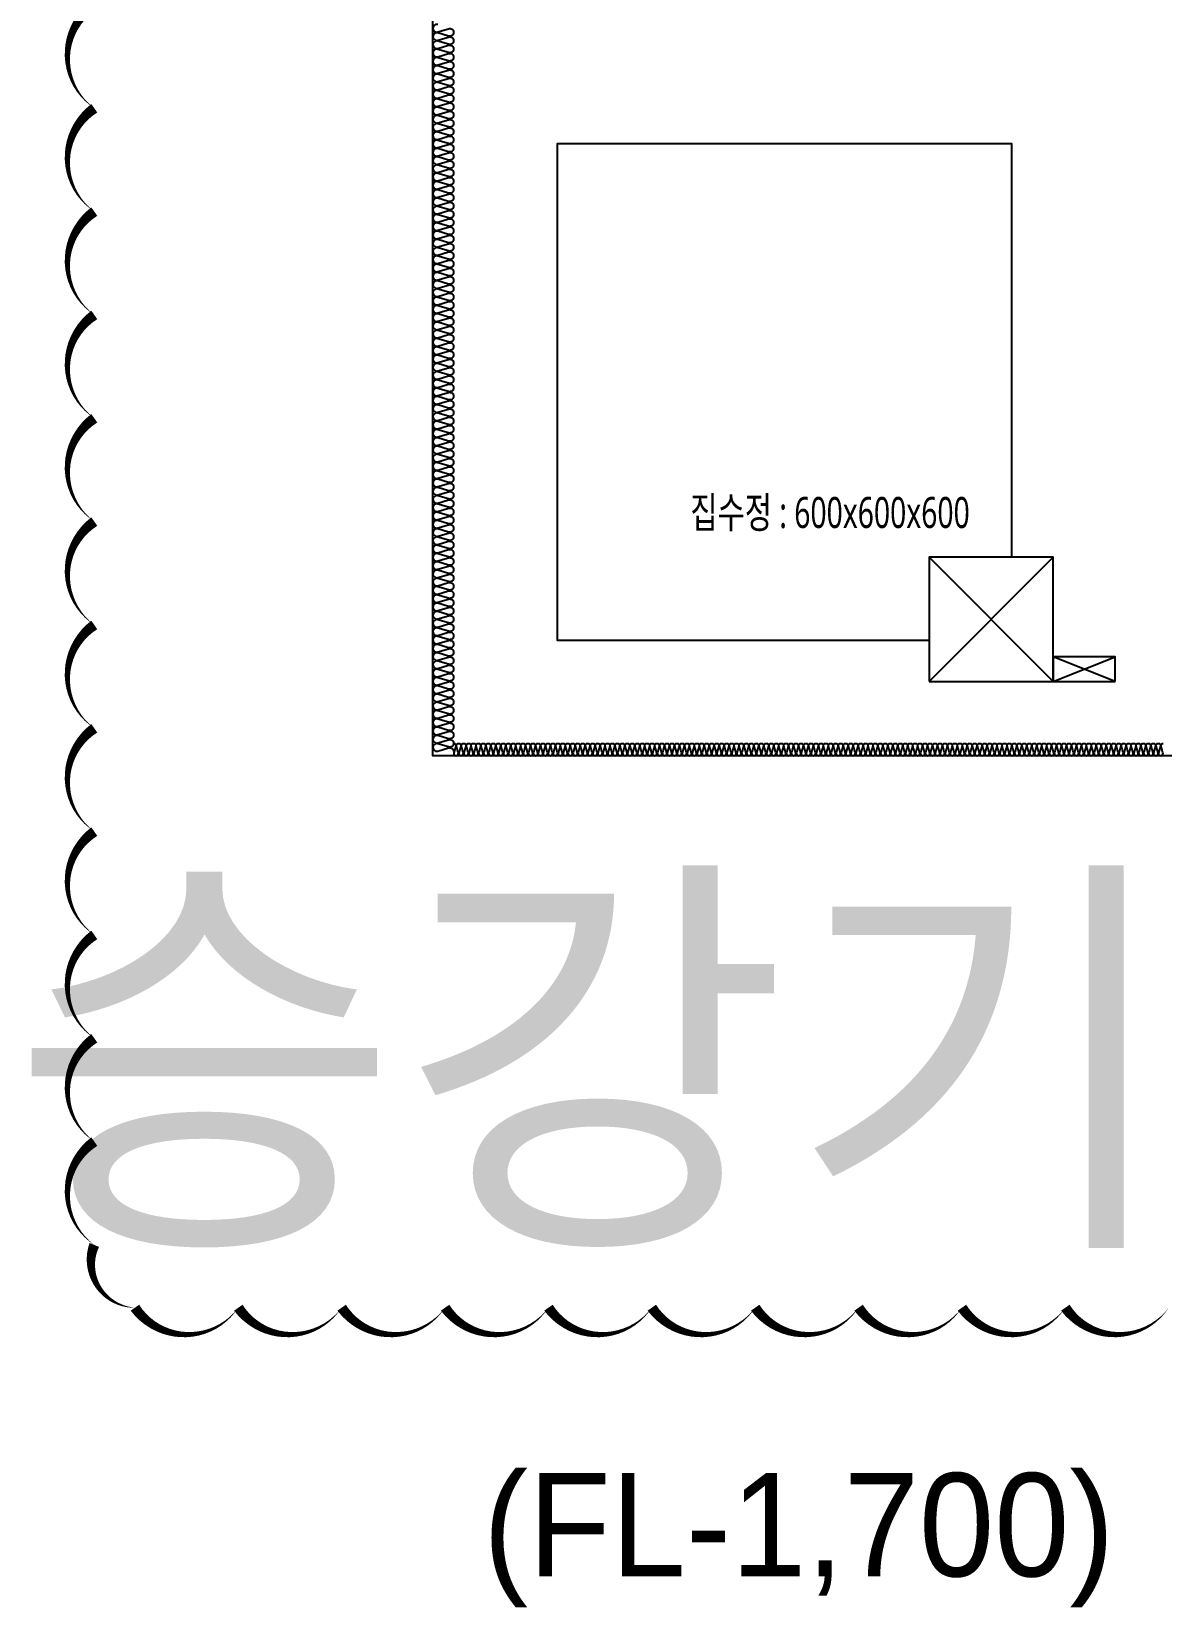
# Model space of a CAD drawing. Header units: millimetres. Extents: x 87841 to 185159, y 39599 to 152003.
# Drawn here: x 90112 to 95577, y 136424 to 144049 of the extents above; entities that cross this region are included whole.
import ezdxf
from ezdxf.enums import TextEntityAlignment as Align

# ---------------------------------------------------------------- set-up
doc = ezdxf.new("R2010")
doc.units = ezdxf.units.MM
doc.header["$LTSCALE"] = 300
doc.linetypes.add('HID', pattern=[2.3, 1.5, -0.8])
for name, color, linetype, plot in [('# 레벨계획_251201', 140, 'Continuous', False), ('NOPLOT', 191, 'Continuous', False), ('NOPLOT-TEXT', 41, 'Continuous', False)]:
    doc.layers.add(name, color=color, linetype=linetype, plot=plot)
for name, color, linetype in [('A-OPEN', 1, 'Continuous'), ('ISL', 251, 'Continuous'), ('OPEN', 1, 'HID'), ('슬래브라인', 7, 'Continuous'), ('트랜치', 8, 'Continuous')]:
    doc.layers.add(name, color=color, linetype=linetype)
doc.styles.add('Gtx', font='Dotum.ttf')
doc.styles.add('맑은고딕', font='malgun.ttf')

msp = doc.modelspace()

# ---------------------------------------------------------------- linework, layer by layer
at = {"layer": 'A-OPEN'}
for p, q in [((94453.6, 140905), (95053.6, 141505)), ((95053.6, 140905), (94453.6, 141505))]:
    msp.add_line(p, q, dxfattribs=at)
at = {"layer": 'ISL', "elevation": 0}
msp.add_lwpolyline([(92053.6, 149105), (98813.6, 149105), (98813.6, 140545), (92053.6, 140545)], close=True, dxfattribs=at)
for points in [[(92077.8, 144082.7, 1.372593), (92077.8, 144047.3), (92129.3, 144062.7, -0.509267), (92153.6, 144045, -0.509267), (92129.3, 144027.3), (92077.8, 144042.7, 1.372593), (92077.8, 144007.3), (92129.3, 144022.7, -0.509267), (92153.6, 144005, -0.509267), (92129.3, 143987.3), (92077.8, 144002.7, 1.372593), (92077.8, 143967.3), (92129.3, 143982.7, -0.509267), (92153.6, 143965, -0.509267), (92129.3, 143947.3), (92077.8, 143962.7, 1.372593), (92077.8, 143927.3), (92129.3, 143942.7, -0.509267), (92153.6, 143925, -0.509267), (92129.3, 143907.3), (92077.8, 143922.7, 1.372593), (92077.8, 143887.3), (92129.3, 143902.7, -0.509267), (92153.6, 143885, -0.509267), (92129.3, 143867.3), (92077.8, 143882.7, 1.372593), (92077.8, 143847.3), (92129.3, 143862.7, -0.509267), (92153.6, 143845, -0.509267), (92129.3, 143827.3), (92077.8, 143842.7, 1.372593), (92077.8, 143807.3), (92129.3, 143822.7, -0.509267), (92153.6, 143805, -0.509267), (92129.3, 143787.3), (92077.8, 143802.7, 1.372593), (92077.8, 143767.3), (92129.3, 143782.7, -0.509267), (92153.6, 143765, -0.509267), (92129.3, 143747.3), (92077.8, 143762.7, 1.372593), (92077.8, 143727.3), (92129.3, 143742.7, -0.509267), (92153.6, 143725, -0.509267), (92129.3, 143707.3), (92077.8, 143722.7, 1.372593), (92077.8, 143687.3), (92129.3, 143702.7, -0.509267), (92153.6, 143685, -0.509267), (92129.3, 143667.3), (92077.8, 143682.7, 1.372593), (92077.8, 143647.3), (92129.3, 143662.7, -0.509267), (92153.6, 143645, -0.509267), (92129.3, 143627.3), (92077.8, 143642.7, 1.372593), (92077.8, 143607.3), (92129.3, 143622.7, -0.509267), (92153.6, 143605, -0.509267), (92129.3, 143587.3), (92077.8, 143602.7, 1.372593), (92077.8, 143567.3), (92129.3, 143582.7, -0.509267), (92153.6, 143565, -0.509267), (92129.3, 143547.3), (92077.8, 143562.7, 1.372593), (92077.8, 143527.3), (92129.3, 143542.7, -0.509267), (92153.6, 143525, -0.509267), (92129.3, 143507.3), (92077.8, 143522.7, 1.372593), (92077.8, 143487.3), (92129.3, 143502.7, -0.509267), (92153.6, 143485, -0.509267), (92129.3, 143467.3), (92077.8, 143482.7, 1.372593), (92077.8, 143447.3), (92129.3, 143462.7, -0.509267), (92153.6, 143445, -0.509267), (92129.3, 143427.3), (92077.8, 143442.7, 1.372593), (92077.8, 143407.3), (92129.3, 143422.7, -0.509267), (92153.6, 143405, -0.509267), (92129.3, 143387.3), (92077.8, 143402.7, 1.372593), (92077.8, 143367.3), (92129.3, 143382.7, -0.509267), (92153.6, 143365, -0.509267), (92129.3, 143347.3), (92077.8, 143362.7, 1.372593), (92077.8, 143327.3), (92129.3, 143342.7, -0.509267), (92153.6, 143325, -0.509267), (92129.3, 143307.3), (92077.8, 143322.7, 1.372593), (92077.8, 143287.3), (92129.3, 143302.7, -0.509267), (92153.6, 143285, -0.509267), (92129.3, 143267.3), (92077.8, 143282.7, 1.372593), (92077.8, 143247.3), (92129.3, 143262.7, -0.509267), (92153.6, 143245, -0.509267), (92129.3, 143227.3), (92077.8, 143242.7, 1.372593), (92077.8, 143207.3), (92129.3, 143222.7, -0.509267), (92153.6, 143205, -0.509267), (92129.3, 143187.3), (92077.8, 143202.7, 1.372593), (92077.8, 143167.3), (92129.3, 143182.7, -0.509267), (92153.6, 143165, -0.509267), (92129.3, 143147.3), (92077.8, 143162.7, 1.372593), (92077.8, 143127.3), (92129.3, 143142.7, -0.509267), (92153.6, 143125, -0.509267), (92129.3, 143107.3), (92077.8, 143122.7, 1.372593), (92077.8, 143087.3), (92129.3, 143102.7, -0.509267), (92153.6, 143085, -0.509267), (92129.3, 143067.3), (92077.8, 143082.7, 1.372593), (92077.8, 143047.3), (92129.3, 143062.7, -0.509267), (92153.6, 143045, -0.509267), (92129.3, 143027.3), (92077.8, 143042.7, 1.372593), (92077.8, 143007.3), (92129.3, 143022.7, -0.509267), (92153.6, 143005, -0.509267), (92129.3, 142987.3), (92077.8, 143002.7, 1.372593), (92077.8, 142967.3), (92129.3, 142982.7, -0.509267), (92153.6, 142965, -0.509267), (92129.3, 142947.3), (92077.8, 142962.7, 1.372593), (92077.8, 142927.3), (92129.3, 142942.7, -0.509267), (92153.6, 142925, -0.509267), (92129.3, 142907.3), (92077.8, 142922.7, 1.372593), (92077.8, 142887.3), (92129.3, 142902.7, -0.509267), (92153.6, 142885, -0.509267), (92129.3, 142867.3), (92077.8, 142882.7, 1.372593), (92077.8, 142847.3), (92129.3, 142862.7, -0.509267), (92153.6, 142845, -0.509267), (92129.3, 142827.3), (92077.8, 142842.7, 1.372593), (92077.8, 142807.3), (92129.3, 142822.7, -0.509267), (92153.6, 142805, -0.509267), (92129.3, 142787.3), (92077.8, 142802.7, 1.372593), (92077.8, 142767.3), (92129.3, 142782.7, -0.509267), (92153.6, 142765, -0.509267), (92129.3, 142747.3), (92077.8, 142762.7, 1.372593), (92077.8, 142727.3), (92129.3, 142742.7, -0.509267), (92153.6, 142725, -0.509267), (92129.3, 142707.3), (92077.8, 142722.7, 1.372593), (92077.8, 142687.3), (92129.3, 142702.7, -0.509267), (92153.6, 142685, -0.509267), (92129.3, 142667.3), (92077.8, 142682.7, 1.372593), (92077.8, 142647.3), (92129.3, 142662.7, -0.509267), (92153.6, 142645, -0.509267), (92129.3, 142627.3), (92077.8, 142642.7, 1.372593), (92077.8, 142607.3), (92129.3, 142622.7, -0.509267), (92153.6, 142605, -0.509267), (92129.3, 142587.3), (92077.8, 142602.7, 1.372593), (92077.8, 142567.3), (92129.3, 142582.7, -0.509267), (92153.6, 142565, -0.509267), (92129.3, 142547.3), (92077.8, 142562.7, 1.372593), (92077.8, 142527.3), (92129.3, 142542.7, -0.509267), (92153.6, 142525, -0.509267), (92129.3, 142507.3), (92077.8, 142522.7, 1.372593), (92077.8, 142487.3), (92129.3, 142502.7, -0.509267), (92153.6, 142485, -0.509267), (92129.3, 142467.3), (92077.8, 142482.7, 1.372593), (92077.8, 142447.3), (92129.3, 142462.7, -0.509267), (92153.6, 142445, -0.509267), (92129.3, 142427.3), (92077.8, 142442.7, 1.372593), (92077.8, 142407.3), (92129.3, 142422.7, -0.509267), (92153.6, 142405, -0.509267), (92129.3, 142387.3), (92077.8, 142402.7, 1.372593), (92077.8, 142367.3), (92129.3, 142382.7, -0.509267), (92153.6, 142365, -0.509267), (92129.3, 142347.3), (92077.8, 142362.7, 1.372593), (92077.8, 142327.3), (92129.3, 142342.7, -0.509267), (92153.6, 142325, -0.509267), (92129.3, 142307.3), (92077.8, 142322.7, 1.372593), (92077.8, 142287.3), (92129.3, 142302.7, -0.509267), (92153.6, 142285, -0.509267), (92129.3, 142267.3), (92077.8, 142282.7, 1.372593), (92077.8, 142247.3), (92129.3, 142262.7, -0.509267), (92153.6, 142245, -0.509267), (92129.3, 142227.3), (92077.8, 142242.7, 1.372593), (92077.8, 142207.3), (92129.3, 142222.7, -0.509267), (92153.6, 142205, -0.509267), (92129.3, 142187.3), (92077.8, 142202.7, 1.372593), (92077.8, 142167.3), (92129.3, 142182.7, -0.509267), (92153.6, 142165, -0.509267), (92129.3, 142147.3), (92077.8, 142162.7, 1.372593), (92077.8, 142127.3), (92129.3, 142142.7, -0.509267), (92153.6, 142125, -0.509267), (92129.3, 142107.3), (92077.8, 142122.7, 1.372593), (92077.8, 142087.3), (92129.3, 142102.7, -0.509267), (92153.6, 142085, -0.509267), (92129.3, 142067.3), (92077.8, 142082.7, 1.372593), (92077.8, 142047.3), (92129.3, 142062.7, -0.509267), (92153.6, 142045, -0.509267), (92129.3, 142027.3), (92077.8, 142042.7, 1.372593), (92077.8, 142007.3), (92129.3, 142022.7, -0.509267), (92153.6, 142005, -0.509267), (92129.3, 141987.3), (92077.8, 142002.7, 1.372593), (92077.8, 141967.3), (92129.3, 141982.7, -0.509267), (92153.6, 141965, -0.509267), (92129.3, 141947.3), (92077.8, 141962.7, 1.372593), (92077.8, 141927.3), (92129.3, 141942.7, -0.509267), (92153.6, 141925, -0.509267), (92129.3, 141907.3), (92077.8, 141922.7, 1.372593), (92077.8, 141887.3), (92129.3, 141902.7, -0.509267), (92153.6, 141885, -0.509267), (92129.3, 141867.3), (92077.8, 141882.7, 1.372593), (92077.8, 141847.3), (92129.3, 141862.7, -0.509267), (92153.6, 141845, -0.509267), (92129.3, 141827.3), (92077.8, 141842.7, 1.372593), (92077.8, 141807.3), (92129.3, 141822.7, -0.509267), (92153.6, 141805, -0.509267), (92129.3, 141787.3), (92077.8, 141802.7, 1.372593), (92077.8, 141767.3), (92129.3, 141782.7, -0.509267), (92153.6, 141765, -0.509267), (92129.3, 141747.3), (92077.8, 141762.7, 1.372593), (92077.8, 141727.3), (92129.3, 141742.7, -0.509267), (92153.6, 141725, -0.509267), (92129.3, 141707.3), (92077.8, 141722.7, 1.372593), (92077.8, 141687.3), (92129.3, 141702.7, -0.509267), (92153.6, 141685, -0.509267), (92129.3, 141667.3), (92077.8, 141682.7, 1.372593), (92077.8, 141647.3), (92129.3, 141662.7, -0.509267), (92153.6, 141645, -0.509267), (92129.3, 141627.3), (92077.8, 141642.7, 1.372593), (92077.8, 141607.3), (92129.3, 141622.7, -0.509267), (92153.6, 141605, -0.509267), (92129.3, 141587.3), (92077.8, 141602.7, 1.372593), (92077.8, 141567.3), (92129.3, 141582.7, -0.509267), (92153.6, 141565, -0.509267), (92129.3, 141547.3), (92077.8, 141562.7, 1.372593), (92077.8, 141527.3), (92129.3, 141542.7, -0.509267), (92153.6, 141525, -0.509267), (92129.3, 141507.3), (92077.8, 141522.7, 1.372593), (92077.8, 141487.3), (92129.3, 141502.7, -0.509267), (92153.6, 141485, -0.509267), (92129.3, 141467.3), (92077.8, 141482.7, 1.372593), (92077.8, 141447.3), (92129.3, 141462.7, -0.509267), (92153.6, 141445, -0.509267), (92129.3, 141427.3), (92077.8, 141442.7, 1.372593), (92077.8, 141407.3), (92129.3, 141422.7, -0.509267), (92153.6, 141405, -0.509267), (92129.3, 141387.3), (92077.8, 141402.7, 1.372593), (92077.8, 141367.3), (92129.3, 141382.7, -0.509267), (92153.6, 141365, -0.509267), (92129.3, 141347.3), (92077.8, 141362.7, 1.372593), (92077.8, 141327.3), (92129.3, 141342.7, -0.509267), (92153.6, 141325, -0.509267), (92129.3, 141307.3), (92077.8, 141322.7, 1.372593), (92077.8, 141287.3), (92129.3, 141302.7, -0.509267), (92153.6, 141285, -0.509267), (92129.3, 141267.3), (92077.8, 141282.7, 1.372593), (92077.8, 141247.3), (92129.3, 141262.7, -0.509267), (92153.6, 141245, -0.509267), (92129.3, 141227.3), (92077.8, 141242.7, 1.372593), (92077.8, 141207.3), (92129.3, 141222.7, -0.509267), (92153.6, 141205, -0.509267), (92129.3, 141187.3), (92077.8, 141202.7, 1.372593), (92077.8, 141167.3), (92129.3, 141182.7, -0.509267), (92153.6, 141165, -0.509267), (92129.3, 141147.3), (92077.8, 141162.7, 1.372593), (92077.8, 141127.3), (92129.3, 141142.7, -0.509267), (92153.6, 141125, -0.509267), (92129.3, 141107.3), (92077.8, 141122.7, 1.372593), (92077.8, 141087.3), (92129.3, 141102.7, -0.509267), (92153.6, 141085, -0.509267), (92129.3, 141067.3), (92077.8, 141082.7, 1.372593), (92077.8, 141047.3), (92129.3, 141062.7, -0.509267), (92153.6, 141045, -0.509267), (92129.3, 141027.3), (92077.8, 141042.7, 1.372593), (92077.8, 141007.3), (92129.3, 141022.7, -0.509267), (92153.6, 141005, -0.509267), (92129.3, 140987.3), (92077.8, 141002.7, 1.372593), (92077.8, 140967.3), (92129.3, 140982.7, -0.509267), (92153.6, 140965, -0.509267), (92129.3, 140947.3), (92077.8, 140962.7, 1.372593), (92077.8, 140927.3), (92129.3, 140942.7, -0.509267), (92153.6, 140925, -0.509267), (92129.3, 140907.3), (92077.8, 140922.7, 1.372593), (92077.8, 140887.3), (92129.3, 140902.7, -0.509267), (92153.6, 140885, -0.509267), (92129.3, 140867.3), (92077.8, 140882.7, 1.372593), (92077.8, 140847.3), (92129.3, 140862.7, -0.509267), (92153.6, 140845, -0.509267), (92129.3, 140827.3), (92077.8, 140842.7, 1.372593), (92077.8, 140807.3), (92129.3, 140822.7, -0.509267), (92153.6, 140805, -0.509267), (92129.3, 140787.3), (92077.8, 140802.7, 1.372593), (92077.8, 140767.3), (92129.3, 140782.7, -0.509267), (92153.6, 140765, -0.509267), (92129.3, 140747.3), (92077.8, 140762.7, 1.372593), (92077.8, 140727.3), (92129.3, 140742.7, -0.509267), (92153.6, 140725, -0.509267), (92129.3, 140707.3), (92077.8, 140722.7, 1.372593), (92077.8, 140687.3), (92129.3, 140702.7, -0.509267), (92153.6, 140685, -0.509267), (92129.3, 140667.3), (92077.8, 140682.7, 1.372593), (92077.8, 140647.3), (92129.3, 140662.7, -0.509267), (92153.6, 140645, -0.509267), (92129.3, 140627.3), (92077.8, 140642.7, 1.372593), (92077.8, 140607.3), (92129.3, 140622.7, -0.509267), (92153.6, 140605, -0.509267), (92129.3, 140587.3), (92077.8, 140602.7, 1.372593), (92077.8, 140567.3), (92129.3, 140582.7, -0.509267), (92153.6, 140565)], [(92153.6, 140605, -0.509267), (92164.2, 140590.5), (92155, 140559.6, 1.372593), (92176.2, 140559.6), (92167, 140590.5, -0.509267), (92177.6, 140605, -0.509267), (92188.2, 140590.5), (92179, 140559.6, 1.372593), (92200.2, 140559.6), (92191, 140590.5, -0.509267), (92201.6, 140605, -0.509267), (92212.2, 140590.5), (92203, 140559.6, 1.372593), (92224.2, 140559.6), (92215, 140590.5, -0.509267), (92225.6, 140605, -0.509267), (92236.2, 140590.5), (92227, 140559.6, 1.372593), (92248.2, 140559.6), (92239, 140590.5, -0.509267), (92249.6, 140605, -0.509267), (92260.2, 140590.5), (92251, 140559.6, 1.372593), (92272.2, 140559.6), (92263, 140590.5, -0.509267), (92273.6, 140605, -0.509267), (92284.2, 140590.5), (92275, 140559.6, 1.372593), (92296.2, 140559.6), (92287, 140590.5, -0.509267), (92297.6, 140605, -0.509267), (92308.2, 140590.5), (92299, 140559.6, 1.372593), (92320.2, 140559.6), (92311, 140590.5, -0.509267), (92321.6, 140605, -0.509267), (92332.2, 140590.5), (92323, 140559.6, 1.372593), (92344.2, 140559.6), (92335, 140590.5, -0.509267), (92345.6, 140605, -0.509267), (92356.2, 140590.5), (92347, 140559.6, 1.372593), (92368.2, 140559.6), (92359, 140590.5, -0.509267), (92369.6, 140605, -0.509267), (92380.2, 140590.5), (92371, 140559.6, 1.372593), (92392.2, 140559.6), (92383, 140590.5, -0.509267), (92393.6, 140605, -0.509267), (92404.2, 140590.5), (92395, 140559.6, 1.372593), (92416.2, 140559.6), (92407, 140590.5, -0.509267), (92417.6, 140605, -0.509267), (92428.2, 140590.5), (92419, 140559.6, 1.372593), (92440.2, 140559.6), (92431, 140590.5, -0.509267), (92441.6, 140605, -0.509267), (92452.2, 140590.5), (92443, 140559.6, 1.372593), (92464.2, 140559.6), (92455, 140590.5, -0.509267), (92465.6, 140605, -0.509267), (92476.2, 140590.5), (92467, 140559.6, 1.372593), (92488.2, 140559.6), (92479, 140590.5, -0.509267), (92489.6, 140605, -0.509267), (92500.2, 140590.5), (92491, 140559.6, 1.372593), (92512.2, 140559.6), (92503, 140590.5, -0.509267), (92513.6, 140605, -0.509267), (92524.2, 140590.5), (92515, 140559.6, 1.372593), (92536.2, 140559.6), (92527, 140590.5, -0.509267), (92537.6, 140605, -0.509267), (92548.2, 140590.5), (92539, 140559.6, 1.372593), (92560.2, 140559.6), (92551, 140590.5, -0.509267), (92561.6, 140605, -0.509267), (92572.2, 140590.5), (92563, 140559.6, 1.372593), (92584.2, 140559.6), (92575, 140590.5, -0.509267), (92585.6, 140605, -0.509267), (92596.2, 140590.5), (92587, 140559.6, 1.372593), (92608.2, 140559.6), (92599, 140590.5, -0.509267), (92609.6, 140605, -0.509267), (92620.2, 140590.5), (92611, 140559.6, 1.372593), (92632.2, 140559.6), (92623, 140590.5, -0.509267), (92633.6, 140605, -0.509267), (92644.2, 140590.5), (92635, 140559.6, 1.372593), (92656.2, 140559.6), (92647, 140590.5, -0.509267), (92657.6, 140605, -0.509267), (92668.2, 140590.5), (92659, 140559.6, 1.372593), (92680.2, 140559.6), (92671, 140590.5, -0.509267), (92681.6, 140605, -0.509267), (92692.2, 140590.5), (92683, 140559.6, 1.372593), (92704.2, 140559.6), (92695, 140590.5, -0.509267), (92705.6, 140605, -0.509267), (92716.2, 140590.5), (92707, 140559.6, 1.372593), (92728.2, 140559.6), (92719, 140590.5, -0.509267), (92729.6, 140605, -0.509267), (92740.2, 140590.5), (92731, 140559.6, 1.372593), (92752.2, 140559.6), (92743, 140590.5, -0.509267), (92753.6, 140605, -0.509267), (92764.2, 140590.5), (92755, 140559.6, 1.372593), (92776.2, 140559.6), (92767, 140590.5, -0.509267), (92777.6, 140605, -0.509267), (92788.2, 140590.5), (92779, 140559.6, 1.372593), (92800.2, 140559.6), (92791, 140590.5, -0.509267), (92801.6, 140605, -0.509267), (92812.2, 140590.5), (92803, 140559.6, 1.372593), (92824.2, 140559.6), (92815, 140590.5, -0.509267), (92825.6, 140605, -0.509267), (92836.2, 140590.5), (92827, 140559.6, 1.372593), (92848.2, 140559.6), (92839, 140590.5, -0.509267), (92849.6, 140605, -0.509267), (92860.2, 140590.5), (92851, 140559.6, 1.372593), (92872.2, 140559.6), (92863, 140590.5, -0.509267), (92873.6, 140605, -0.509267), (92884.2, 140590.5), (92875, 140559.6, 1.372593), (92896.2, 140559.6), (92887, 140590.5, -0.509267), (92897.6, 140605, -0.509267), (92908.2, 140590.5), (92899, 140559.6, 1.372593), (92920.2, 140559.6), (92911, 140590.5, -0.509267), (92921.6, 140605, -0.509267), (92932.2, 140590.5), (92923, 140559.6, 1.372593), (92944.2, 140559.6), (92935, 140590.5, -0.509267), (92945.6, 140605, -0.509267), (92956.2, 140590.5), (92947, 140559.6, 1.372593), (92968.2, 140559.6), (92959, 140590.5, -0.509267), (92969.6, 140605, -0.509267), (92980.2, 140590.5), (92971, 140559.6, 1.372593), (92992.2, 140559.6), (92983, 140590.5, -0.509267), (92993.6, 140605, -0.509267), (93004.2, 140590.5), (92995, 140559.6, 1.372593), (93016.2, 140559.6), (93007, 140590.5, -0.509267), (93017.6, 140605, -0.509267), (93028.2, 140590.5), (93019, 140559.6, 1.372593), (93040.2, 140559.6), (93031, 140590.5, -0.509267), (93041.6, 140605, -0.509267), (93052.2, 140590.5), (93043, 140559.6, 1.372593), (93064.2, 140559.6), (93055, 140590.5, -0.509267), (93065.6, 140605, -0.509267), (93076.2, 140590.5), (93067, 140559.6, 1.372593), (93088.2, 140559.6), (93079, 140590.5, -0.509267), (93089.6, 140605, -0.509267), (93100.2, 140590.5), (93091, 140559.6, 1.372593), (93112.2, 140559.6), (93103, 140590.5, -0.509267), (93113.6, 140605, -0.509267), (93124.2, 140590.5), (93115, 140559.6, 1.372593), (93136.2, 140559.6), (93127, 140590.5, -0.509267), (93137.6, 140605, -0.509267), (93148.2, 140590.5), (93139, 140559.6, 1.372593), (93160.2, 140559.6), (93151, 140590.5, -0.509267), (93161.6, 140605, -0.509267), (93172.2, 140590.5), (93163, 140559.6, 1.372593), (93184.2, 140559.6), (93175, 140590.5, -0.509267), (93185.6, 140605, -0.509267), (93196.2, 140590.5), (93187, 140559.6, 1.372593), (93208.2, 140559.6), (93199, 140590.5, -0.509267), (93209.6, 140605, -0.509267), (93220.2, 140590.5), (93211, 140559.6, 1.372593), (93232.2, 140559.6), (93223, 140590.5, -0.509267), (93233.6, 140605, -0.509267), (93244.2, 140590.5), (93235, 140559.6, 1.372593), (93256.2, 140559.6), (93247, 140590.5, -0.509267), (93257.6, 140605, -0.509267), (93268.2, 140590.5), (93259, 140559.6, 1.372593), (93280.2, 140559.6), (93271, 140590.5, -0.509267), (93281.6, 140605, -0.509267), (93292.2, 140590.5), (93283, 140559.6, 1.372593), (93304.2, 140559.6), (93295, 140590.5, -0.509267), (93305.6, 140605, -0.509267), (93316.2, 140590.5), (93307, 140559.6, 1.372593), (93328.2, 140559.6), (93319, 140590.5, -0.509267), (93329.6, 140605, -0.509267), (93340.2, 140590.5), (93331, 140559.6, 1.372593), (93352.2, 140559.6), (93343, 140590.5, -0.509267), (93353.6, 140605, -0.509267), (93364.2, 140590.5), (93355, 140559.6, 1.372593), (93376.2, 140559.6), (93367, 140590.5, -0.509267), (93377.6, 140605, -0.509267), (93388.2, 140590.5), (93379, 140559.6, 1.372593), (93400.2, 140559.6), (93391, 140590.5, -0.509267), (93401.6, 140605, -0.509267), (93412.2, 140590.5), (93403, 140559.6, 1.372593), (93424.2, 140559.6), (93415, 140590.5, -0.509267), (93425.6, 140605, -0.509267), (93436.2, 140590.5), (93427, 140559.6, 1.372593), (93448.2, 140559.6), (93439, 140590.5, -0.509267), (93449.6, 140605, -0.509267), (93460.2, 140590.5), (93451, 140559.6, 1.372593), (93472.2, 140559.6), (93463, 140590.5, -0.509267), (93473.6, 140605, -0.509267), (93484.2, 140590.5), (93475, 140559.6, 1.372593), (93496.2, 140559.6), (93487, 140590.5, -0.509267), (93497.6, 140605, -0.509267), (93508.2, 140590.5), (93499, 140559.6, 1.372593), (93520.2, 140559.6), (93511, 140590.5, -0.509267), (93521.6, 140605, -0.509267), (93532.2, 140590.5), (93523, 140559.6, 1.372593), (93544.2, 140559.6), (93535, 140590.5, -0.509267), (93545.6, 140605, -0.509267), (93556.2, 140590.5), (93547, 140559.6, 1.372593), (93568.2, 140559.6), (93559, 140590.5, -0.509267), (93569.6, 140605, -0.509267), (93580.2, 140590.5), (93571, 140559.6, 1.372593), (93592.2, 140559.6), (93583, 140590.5, -0.509267), (93593.6, 140605, -0.509267), (93604.2, 140590.5), (93595, 140559.6, 1.372593), (93616.2, 140559.6), (93607, 140590.5, -0.509267), (93617.6, 140605, -0.509267), (93628.2, 140590.5), (93619, 140559.6, 1.372593), (93640.2, 140559.6), (93631, 140590.5, -0.509267), (93641.6, 140605, -0.509267), (93652.2, 140590.5), (93643, 140559.6, 1.372593), (93664.2, 140559.6), (93655, 140590.5, -0.509267), (93665.6, 140605, -0.509267), (93676.2, 140590.5), (93667, 140559.6, 1.372593), (93688.2, 140559.6), (93679, 140590.5, -0.509267), (93689.6, 140605, -0.509267), (93700.2, 140590.5), (93691, 140559.6, 1.372593), (93712.2, 140559.6), (93703, 140590.5, -0.509267), (93713.6, 140605, -0.509267), (93724.2, 140590.5), (93715, 140559.6, 1.372593), (93736.2, 140559.6), (93727, 140590.5, -0.509267), (93737.6, 140605, -0.509267), (93748.2, 140590.5), (93739, 140559.6, 1.372593), (93760.2, 140559.6), (93751, 140590.5, -0.509267), (93761.6, 140605, -0.509267), (93772.2, 140590.5), (93763, 140559.6, 1.372593), (93784.2, 140559.6), (93775, 140590.5, -0.509267), (93785.6, 140605, -0.509267), (93796.2, 140590.5), (93787, 140559.6, 1.372593), (93808.2, 140559.6), (93799, 140590.5, -0.509267), (93809.6, 140605, -0.509267), (93820.2, 140590.5), (93811, 140559.6, 1.372593), (93832.2, 140559.6), (93823, 140590.5, -0.509267), (93833.6, 140605, -0.509267), (93844.2, 140590.5), (93835, 140559.6, 1.372593), (93856.2, 140559.6), (93847, 140590.5, -0.509267), (93857.6, 140605, -0.509267), (93868.2, 140590.5), (93859, 140559.6, 1.372593), (93880.2, 140559.6), (93871, 140590.5, -0.509267), (93881.6, 140605, -0.509267), (93892.2, 140590.5), (93883, 140559.6, 1.372593), (93904.2, 140559.6), (93895, 140590.5, -0.509267), (93905.6, 140605, -0.509267), (93916.2, 140590.5), (93907, 140559.6, 1.372593), (93928.2, 140559.6), (93919, 140590.5, -0.509267), (93929.6, 140605, -0.509267), (93940.2, 140590.5), (93931, 140559.6, 1.372593), (93952.2, 140559.6), (93943, 140590.5, -0.509267), (93953.6, 140605, -0.509267), (93964.2, 140590.5), (93955, 140559.6, 1.372593), (93976.2, 140559.6), (93967, 140590.5, -0.509267), (93977.6, 140605, -0.509267), (93988.2, 140590.5), (93979, 140559.6, 1.372593), (94000.2, 140559.6), (93991, 140590.5, -0.509267), (94001.6, 140605, -0.509267), (94012.2, 140590.5), (94003, 140559.6, 1.372593), (94024.2, 140559.6), (94015, 140590.5, -0.509267), (94025.6, 140605, -0.509267), (94036.2, 140590.5), (94027, 140559.6, 1.372593), (94048.2, 140559.6), (94039, 140590.5, -0.509267), (94049.6, 140605, -0.509267), (94060.2, 140590.5), (94051, 140559.6, 1.372593), (94072.2, 140559.6), (94063, 140590.5, -0.509267), (94073.6, 140605, -0.509267), (94084.2, 140590.5), (94075, 140559.6, 1.372593), (94096.2, 140559.6), (94087, 140590.5, -0.509267), (94097.6, 140605, -0.509267), (94108.2, 140590.5), (94099, 140559.6, 1.372593), (94120.2, 140559.6), (94111, 140590.5, -0.509267), (94121.6, 140605, -0.509267), (94132.2, 140590.5), (94123, 140559.6, 1.372593), (94144.2, 140559.6), (94135, 140590.5, -0.509267), (94145.6, 140605, -0.509267), (94156.2, 140590.5), (94147, 140559.6, 1.372593), (94168.2, 140559.6), (94159, 140590.5, -0.509267), (94169.6, 140605, -0.509267), (94180.2, 140590.5), (94171, 140559.6, 1.372593), (94192.2, 140559.6), (94183, 140590.5, -0.509267), (94193.6, 140605, -0.509267), (94204.2, 140590.5), (94195, 140559.6, 1.372593), (94216.2, 140559.6), (94207, 140590.5, -0.509267), (94217.6, 140605, -0.509267), (94228.2, 140590.5), (94219, 140559.6, 1.372593), (94240.2, 140559.6), (94231, 140590.5, -0.509267), (94241.6, 140605, -0.509267), (94252.2, 140590.5), (94243, 140559.6, 1.372593), (94264.2, 140559.6), (94255, 140590.5, -0.509267), (94265.6, 140605, -0.509267), (94276.2, 140590.5), (94267, 140559.6, 1.372593), (94288.2, 140559.6), (94279, 140590.5, -0.509267), (94289.6, 140605, -0.509267), (94300.2, 140590.5), (94291, 140559.6, 1.372593), (94312.2, 140559.6), (94303, 140590.5, -0.509267), (94313.6, 140605, -0.509267), (94324.2, 140590.5), (94315, 140559.6, 1.372593), (94336.2, 140559.6), (94327, 140590.5, -0.509267), (94337.6, 140605, -0.509267), (94348.2, 140590.5), (94339, 140559.6, 1.372593), (94360.2, 140559.6), (94351, 140590.5, -0.509267), (94361.6, 140605, -0.509267), (94372.2, 140590.5), (94363, 140559.6, 1.372593), (94384.2, 140559.6), (94375, 140590.5, -0.509267), (94385.6, 140605, -0.509267), (94396.2, 140590.5), (94387, 140559.6, 1.372593), (94408.2, 140559.6), (94399, 140590.5, -0.509267), (94409.6, 140605, -0.509267), (94420.2, 140590.5), (94411, 140559.6, 1.372593), (94432.2, 140559.6), (94423, 140590.5, -0.509267), (94433.6, 140605, -0.509267), (94444.2, 140590.5), (94435, 140559.6, 1.372593), (94456.2, 140559.6), (94447, 140590.5, -0.509267), (94457.6, 140605, -0.509267), (94468.2, 140590.5), (94459, 140559.6, 1.372593), (94480.2, 140559.6), (94471, 140590.5, -0.509267), (94481.6, 140605, -0.509267), (94492.2, 140590.5), (94483, 140559.6, 1.372593), (94504.2, 140559.6), (94495, 140590.5, -0.509267), (94505.6, 140605, -0.509267), (94516.2, 140590.5), (94507, 140559.6, 1.372593), (94528.2, 140559.6), (94519, 140590.5, -0.509267), (94529.6, 140605, -0.509267), (94540.2, 140590.5), (94531, 140559.6, 1.372593), (94552.2, 140559.6), (94543, 140590.5, -0.509267), (94553.6, 140605, -0.509267), (94564.2, 140590.5), (94555, 140559.6, 1.372593), (94576.2, 140559.6), (94567, 140590.5, -0.509267), (94577.6, 140605, -0.509267), (94588.2, 140590.5), (94579, 140559.6, 1.372593), (94600.2, 140559.6), (94591, 140590.5, -0.509267), (94601.6, 140605, -0.509267), (94612.2, 140590.5), (94603, 140559.6, 1.372593), (94624.2, 140559.6), (94615, 140590.5, -0.509267), (94625.6, 140605, -0.509267), (94636.2, 140590.5), (94627, 140559.6, 1.372593), (94648.2, 140559.6), (94639, 140590.5, -0.509267), (94649.6, 140605, -0.509267), (94660.2, 140590.5), (94651, 140559.6, 1.372593), (94672.2, 140559.6), (94663, 140590.5, -0.509267), (94673.6, 140605, -0.509267), (94684.2, 140590.5), (94675, 140559.6, 1.372593), (94696.2, 140559.6), (94687, 140590.5, -0.509267), (94697.6, 140605, -0.509267), (94708.2, 140590.5), (94699, 140559.6, 1.372593), (94720.2, 140559.6), (94711, 140590.5, -0.509267), (94721.6, 140605, -0.509267), (94732.2, 140590.5), (94723, 140559.6, 1.372593), (94744.2, 140559.6), (94735, 140590.5, -0.509267), (94745.6, 140605, -0.509267), (94756.2, 140590.5), (94747, 140559.6, 1.372593), (94768.2, 140559.6), (94759, 140590.5, -0.509267), (94769.6, 140605, -0.509267), (94780.2, 140590.5), (94771, 140559.6, 1.372593), (94792.2, 140559.6), (94783, 140590.5, -0.509267), (94793.6, 140605, -0.509267), (94804.2, 140590.5), (94795, 140559.6, 1.372593), (94816.2, 140559.6), (94807, 140590.5, -0.509267), (94817.6, 140605, -0.509267), (94828.2, 140590.5), (94819, 140559.6, 1.372593), (94840.2, 140559.6), (94831, 140590.5, -0.509267), (94841.6, 140605, -0.509267), (94852.2, 140590.5), (94843, 140559.6, 1.372593), (94864.2, 140559.6), (94855, 140590.5, -0.509267), (94865.6, 140605, -0.509267), (94876.2, 140590.5), (94867, 140559.6, 1.372593), (94888.2, 140559.6), (94879, 140590.5, -0.509267), (94889.6, 140605, -0.509267), (94900.2, 140590.5), (94891, 140559.6, 1.372593), (94912.2, 140559.6), (94903, 140590.5, -0.509267), (94913.6, 140605, -0.509267), (94924.2, 140590.5), (94915, 140559.6, 1.372593), (94936.2, 140559.6), (94927, 140590.5, -0.509267), (94937.6, 140605, -0.509267), (94948.2, 140590.5), (94939, 140559.6, 1.372593), (94960.2, 140559.6), (94951, 140590.5, -0.509267), (94961.6, 140605, -0.509267), (94972.2, 140590.5), (94963, 140559.6, 1.372593), (94984.2, 140559.6), (94975, 140590.5, -0.509267), (94985.6, 140605, -0.509267), (94996.2, 140590.5), (94987, 140559.6, 1.372593), (95008.2, 140559.6), (94999, 140590.5, -0.509267), (95009.6, 140605, -0.509267), (95020.2, 140590.5), (95011, 140559.6, 1.372593), (95032.2, 140559.6), (95023, 140590.5, -0.509267), (95033.6, 140605, -0.509267), (95044.2, 140590.5), (95035, 140559.6, 1.372593), (95056.2, 140559.6), (95047, 140590.5, -0.509267), (95057.6, 140605, -0.509267), (95068.2, 140590.5), (95059, 140559.6, 1.372593), (95080.2, 140559.6), (95071, 140590.5, -0.509267), (95081.6, 140605, -0.509267), (95092.2, 140590.5), (95083, 140559.6, 1.372593), (95104.2, 140559.6), (95095, 140590.5, -0.509267), (95105.6, 140605, -0.509267), (95116.2, 140590.5), (95107, 140559.6, 1.372593), (95128.2, 140559.6), (95119, 140590.5, -0.509267), (95129.6, 140605, -0.509267), (95140.2, 140590.5), (95131, 140559.6, 1.372593), (95152.2, 140559.6), (95143, 140590.5, -0.509267), (95153.6, 140605, -0.509267), (95164.2, 140590.5), (95155, 140559.6, 1.372593), (95176.2, 140559.6), (95167, 140590.5, -0.509267), (95177.6, 140605, -0.509267), (95188.2, 140590.5), (95179, 140559.6, 1.372593), (95200.2, 140559.6), (95191, 140590.5, -0.509267), (95201.6, 140605, -0.509267), (95212.2, 140590.5), (95203, 140559.6, 1.372593), (95224.2, 140559.6), (95215, 140590.5, -0.509267), (95225.6, 140605, -0.509267), (95236.2, 140590.5), (95227, 140559.6, 1.372593), (95248.2, 140559.6), (95239, 140590.5, -0.509267), (95249.6, 140605, -0.509267), (95260.2, 140590.5), (95251, 140559.6, 1.372593), (95272.2, 140559.6), (95263, 140590.5, -0.509267), (95273.6, 140605, -0.509267), (95284.2, 140590.5), (95275, 140559.6, 1.372593), (95296.2, 140559.6), (95287, 140590.5, -0.509267), (95297.6, 140605, -0.509267), (95308.2, 140590.5), (95299, 140559.6, 1.372593), (95320.2, 140559.6), (95311, 140590.5, -0.509267), (95321.6, 140605, -0.509267), (95332.2, 140590.5), (95323, 140559.6, 1.372593), (95344.2, 140559.6), (95335, 140590.5, -0.509267), (95345.6, 140605, -0.509267), (95356.2, 140590.5), (95347, 140559.6, 1.372593), (95368.2, 140559.6), (95359, 140590.5, -0.509267), (95369.6, 140605, -0.509267), (95380.2, 140590.5), (95371, 140559.6, 1.372593), (95392.2, 140559.6), (95383, 140590.5, -0.509267), (95393.6, 140605, -0.509267), (95404.2, 140590.5), (95395, 140559.6, 1.372593), (95416.2, 140559.6), (95407, 140590.5, -0.509267), (95417.6, 140605, -0.509267), (95428.2, 140590.5), (95419, 140559.6, 1.372593), (95440.2, 140559.6), (95431, 140590.5, -0.509267), (95441.6, 140605, -0.509267), (95452.2, 140590.5), (95443, 140559.6, 1.372593), (95464.2, 140559.6), (95455, 140590.5, -0.509267), (95465.6, 140605, -0.509267), (95476.2, 140590.5), (95467, 140559.6, 1.372593), (95488.2, 140559.6), (95479, 140590.5, -0.509267), (95489.6, 140605, -0.509267), (95500.2, 140590.5), (95491, 140559.6, 1.372593), (95512.2, 140559.6), (95503, 140590.5, -0.509267), (95513.6, 140605, -0.509267), (95524.2, 140590.5), (95515, 140559.6, 1.372593), (95536.2, 140559.6), (95527, 140590.5, -0.509267), (95537.6, 140605, -0.509267), (95548.2, 140590.5), (95539, 140559.6, 1.372593), (95560.2, 140559.6), (95551, 140590.5, -0.509267), (95561.6, 140605, -0.509267), (95572.2, 140590.5), (95563, 140559.6, 1.372593), (95584.2, 140559.6), (95575, 140590.5, -0.509267), (95585.6, 140605, -0.509267)]]:
    msp.add_lwpolyline(points, format="xyb", dxfattribs=at)
at = {"layer": 'NOPLOT'}
msp.add_lwpolyline([(95611.9, 137874.2, 0, 50, -0.520567), (95111.9, 137874.2, 0, 50, -0.520567), (94611.9, 137874.2, 0, 50, -0.520567), (94111.9, 137874.2, 0, 50, -0.520567), (93611.9, 137874.2, 0, 50, -0.520567), (93111.9, 137874.2, 0, 50, -0.520567), (92611.9, 137874.2, 0, 50, -0.520567), (92111.9, 137874.2, 0, 50, -0.520567), (91611.9, 137874.2, 0, 50, -0.520567), (91111.9, 137874.2, 0, 50, -0.520567), (90611.9, 137874.2, 0, 50, -0.520567), (90415.6, 138177.9, 0, 50, -0.520567), (90415.6, 138677.9, 0, 50, -0.520567), (90415.6, 139177.9, 0, 50, -0.520567), (90415.6, 139677.9, 0, 50, -0.520567), (90415.6, 140177.9, 0, 50, -0.520567), (90415.6, 140677.9, 0, 50, -0.520567), (90415.6, 141177.9, 0, 50, -0.520567), (90415.6, 141677.9, 0, 50, -0.520567), (90415.6, 142177.9, 0, 50, -0.520567), (90415.6, 142677.9, 0, 50, -0.520567), (90415.6, 143177.9, 0, 50, -0.520567), (90415.6, 143677.9, 0, 50, -0.520567), (90415.6, 144177.9, 0, 50, -0.520567)], format="xyseb", dxfattribs=at)
at = {"layer": 'OPEN'}
for p, q in [((95353.6, 140905), (95053.6, 141022.9)), ((95053.6, 140905), (95353.6, 141022.9))]:
    msp.add_line(p, q, dxfattribs=at)
at = {"layer": '슬래브라인', "elevation": 0}
msp.add_lwpolyline([(94453.6, 140905), (95053.6, 140905), (95053.6, 141505), (94453.6, 141505)], close=True, dxfattribs=at)
at = {"layer": '트랜치', "elevation": 0}
msp.add_lwpolyline([(94853.6, 141505), (94853.6, 143505), (92653.6, 143505), (92653.6, 141105), (94453.6, 141105)], dxfattribs=at)
at = {"layer": '트랜치', "color": 1, "elevation": 0}
msp.add_lwpolyline([(95353.6, 140905), (95353.6, 141022.9), (95053.6, 141022.9), (95053.6, 140905)], close=True, dxfattribs=at)

# ---------------------------------------------------------------- texts
at = {"layer": '# 레벨계획_251201', "style": 'Gtx'}
msp.add_text('(FL-1,700)', height=500, dxfattribs=at).set_placement((92296, 136574.2))
at = {"layer": 'NOPLOT-TEXT', "style": '맑은고딕', "width": 0.7}
msp.add_text('집수정 : 600x600x600', height=150, dxfattribs=at).set_placement((93973.8, 141722), align=Align.MIDDLE_CENTER)
at = {"layer": 'NOPLOT-TEXT', "style": 'Gtx'}
msp.add_text('승강기 PIT', height=1500, dxfattribs=at).set_placement((90009.7, 138323.4))

doc.saveas('drawing.dxf')
